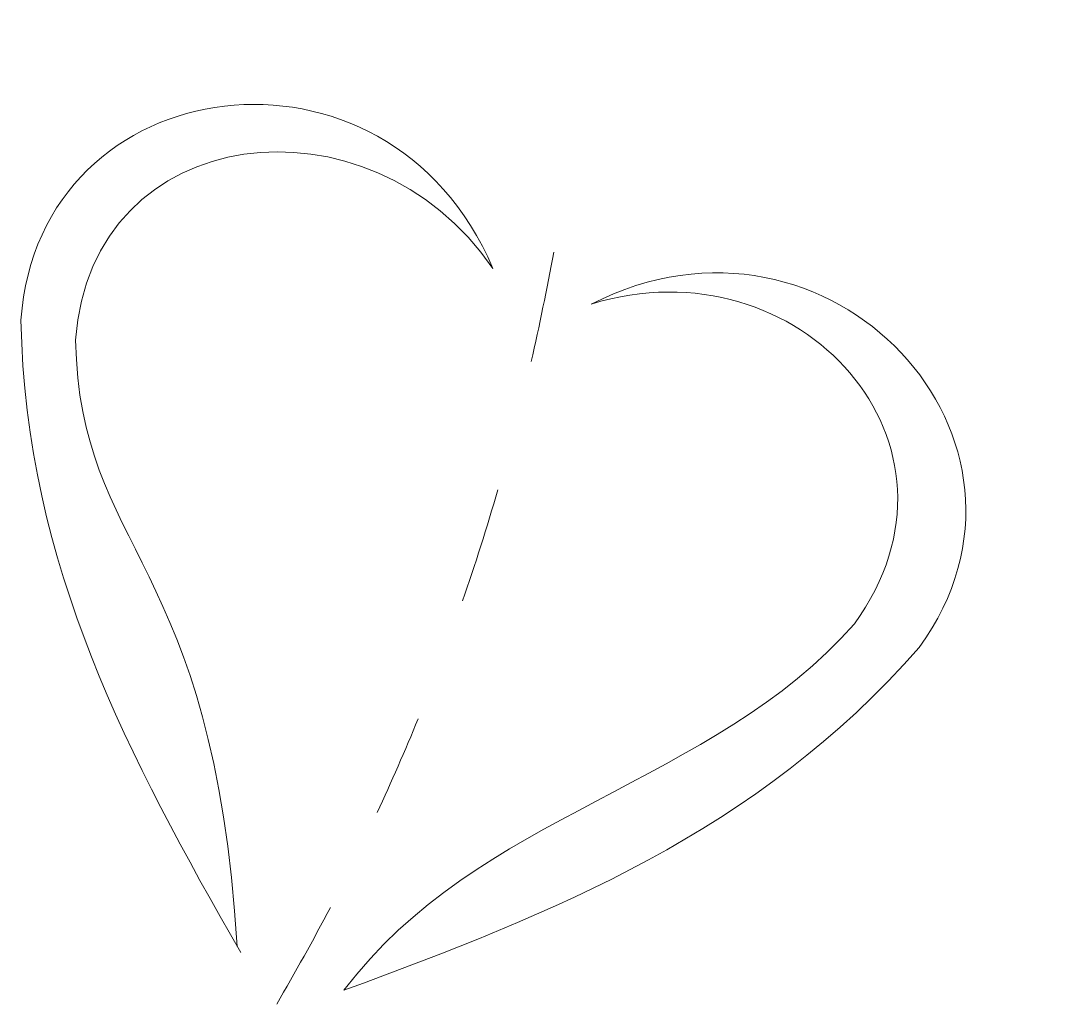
# Model space of a CAD drawing. Header units: millimetres. Extents: x -130 to 142, y -87 to 88.
# Drawn here: x 49.9 to 142.1, y -74.9 to 11.6 of the extents above; entities that cross this region are included whole.
import ezdxf

# ---------------------------------------------------------------- set-up
doc = ezdxf.new("R2010")
doc.units = ezdxf.units.MM
doc.header["$MEASUREMENT"] = 0
doc.layers.add('21', color=7, linetype='Continuous')

msp = doc.modelspace()

# ---------------------------------------------------------------- linework, layer by layer
at = {"layer": '21', "color": 1, "lineweight": 9}
for points in [[(91.4425, -10.2144), (82.2284, 11.5503), (51.4879, 7.5939), (49.9168, -14.7668), (49.9168, -14.7668), (50.321, -36.4631), (59.6118, -53.5225), (69.2487, -70.4204)], [(91.4425, -10.2144), (80.6057, 5.5749), (56.09, 2.858), (54.728, -16.5272), (54.728, -16.5272), (55.0784, -35.3363), (66.8566, -35.4651), (68.9388, -69.8767)], [(100.0839, -13.3637), (121.1412, -2.6308), (142.128, -25.4384), (128.9435, -43.5668), (128.9435, -43.5668), (114.6745, -59.9156), (96.5859, -66.9971), (78.3364, -73.7322)], [(100.0839, -13.3636), (118.4752, -7.6947), (134.6688, -25.7787), (123.2388, -41.4947), (123.2388, -41.4947), (110.8685, -55.6681), (90.0062, -58.1456), (78.3364, -73.7322)]]:
    msp.add_open_spline(points, degree=3, knots=[0, 0, 0, 0, 0.3333333, 0.3333333, 0.3333333, 0.3333333, 1, 1, 1, 1], dxfattribs=at)
for points in [[(96.7921, -8.7823), (96.1927, -12.0523), (95.5294, -15.261), (94.8044, -18.4107)], [(91.8772, -29.6914), (90.9138, -33.0174), (89.8788, -36.275), (88.7756, -39.4671)], [(84.8578, -49.8516), (83.71, -52.6522), (82.5078, -55.4008), (81.2539, -58.0997)], [(77.1362, -66.4391), (75.6223, -69.3306), (74.0476, -72.1638), (72.4156, -74.942)]]:
    msp.add_open_spline(points, degree=3, dxfattribs=at)

doc.saveas('drawing.dxf')
